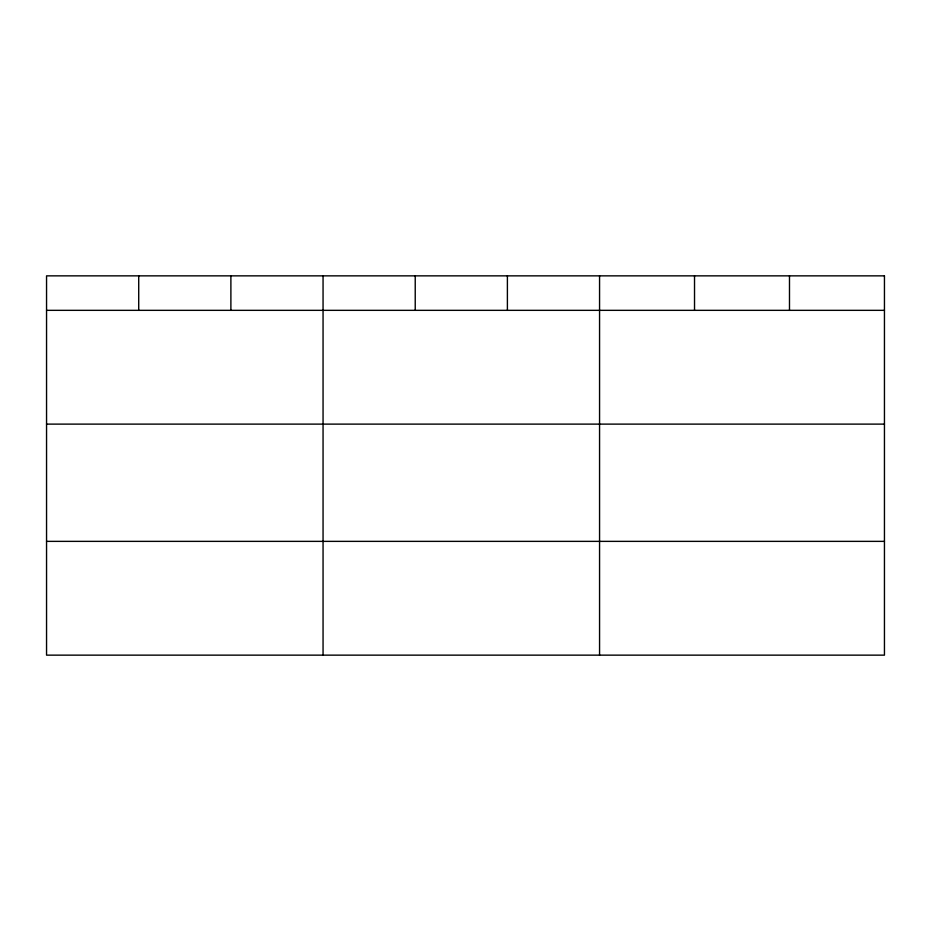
<?xml version="1.0" encoding="UTF-8"?>
<svg xmlns="http://www.w3.org/2000/svg" width="931" height="931" viewBox="0 0 931 931"><rect width="100%" height="100%" fill="white"/><g stroke="black" fill="none" stroke-linecap="round" stroke-linejoin="round"><path stroke-width="1.4" d="M46.55 310.337L884.45 310.337M46.55 424.117L884.45 424.117M46.55 541.365L884.45 541.365M789.488 275.855L789.488 310.337M694.526 275.855L694.526 310.337M599.564 275.855L599.564 655.145M507.395 275.855L507.395 310.337M415.226 275.855L415.226 310.337M323.057 275.855L323.057 655.145M230.888 275.855L230.888 310.337M138.719 275.855L138.719 310.337M884.45 275.855L46.55 275.855L46.55 655.145L884.45 655.145L884.45 275.855"/></g></svg>
